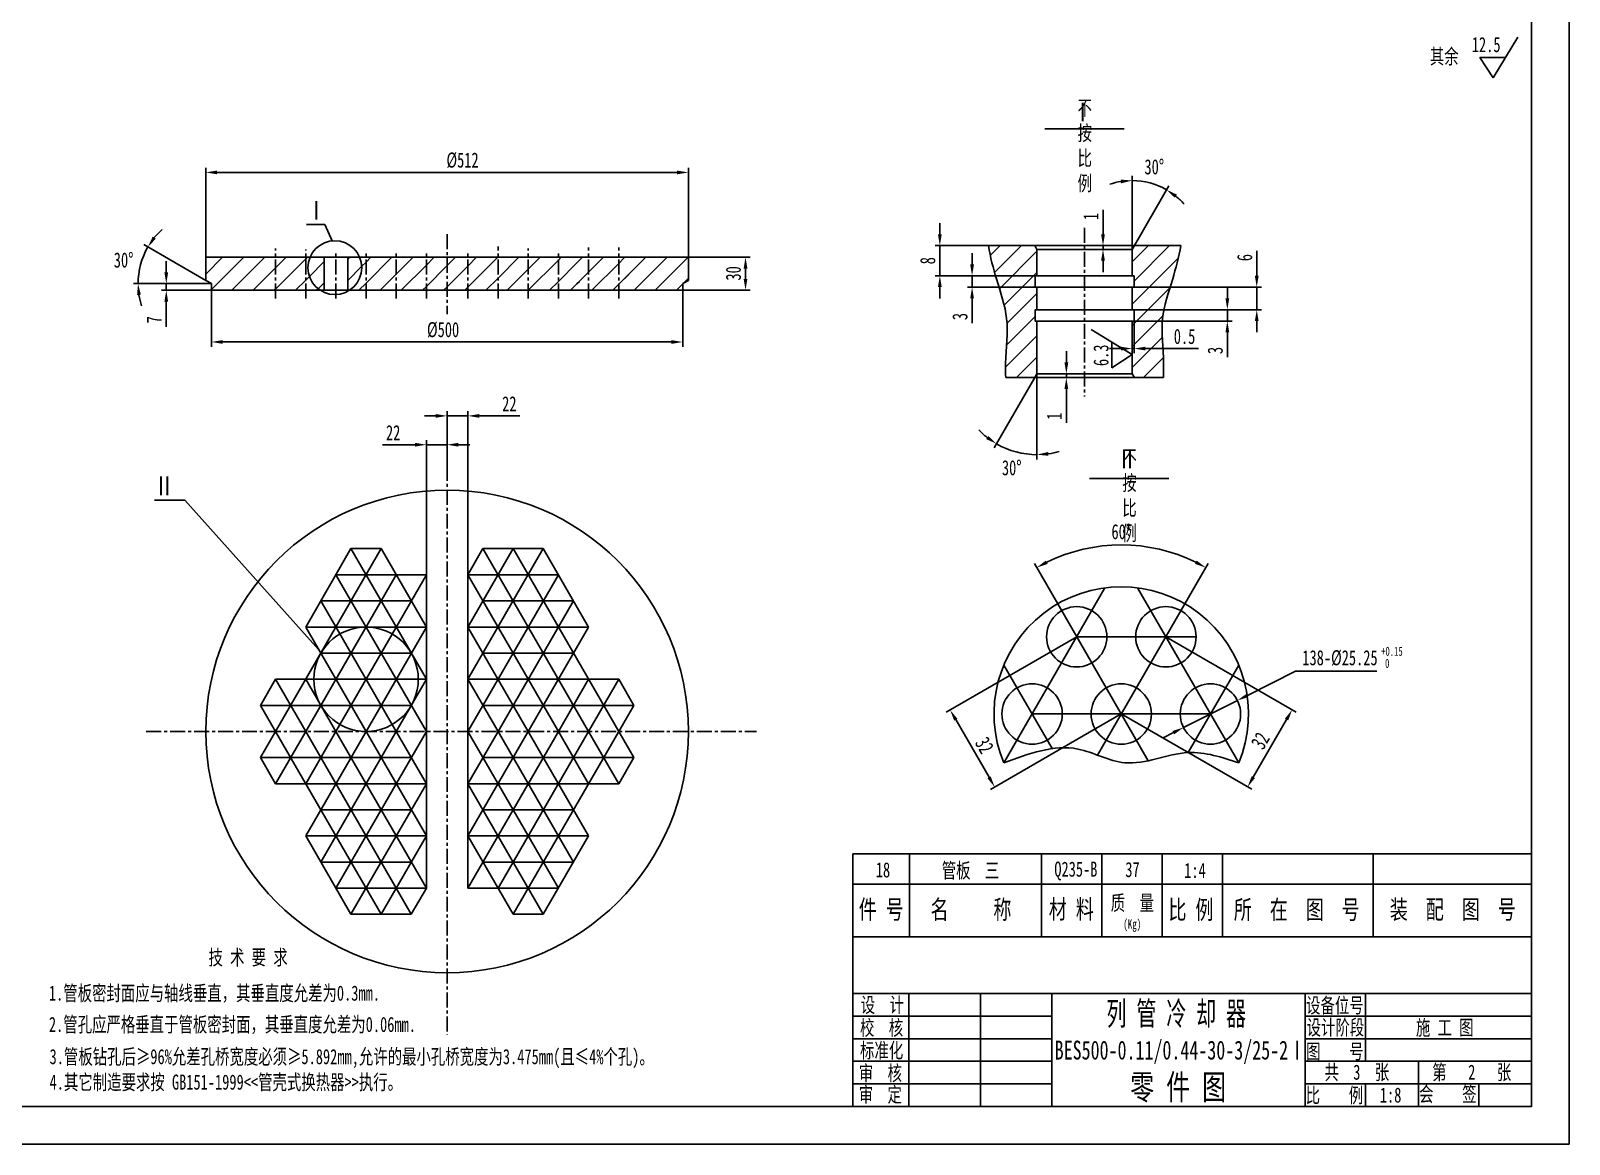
# Model space of a CAD drawing. Extents: x 12575 to 63012, y 39469 to 86293.
# Drawn here: x 24763 to 28027, y 39661 to 42024 of the extents above; entities that cross this region are included whole.
import ezdxf
from ezdxf.enums import TextEntityAlignment as Align

# ---------------------------------------------------------------- set-up
doc = ezdxf.new("R2010")
doc.units = 0
doc.linetypes.add('CENTER', pattern=[50.8, 31.75, -6.35, 6.35, -6.35])
doc.linetypes.add('PHANTOM2', pattern=[31.75, 15.875, -3.175, 3.175, -3.175, 3.175, -3.175])
doc.layers.get('0').update_dxf_attribs({"linetype": 'CONTINUOUS'})
doc.layers.get('DEFPOINTS').update_dxf_attribs({"color": 1, "linetype": 'PHANTOM2'})
doc.layers.add('CCX', color=1, linetype='CONTINUOUS')
doc.layers.add('DD', color=1, linetype='CENTER')
doc.styles.add('HZ', font='SIMFANG.TTF', dxfattribs={"width": 0.7})
doc.styles.add('HZ123', font='SIMFANG.TTF', dxfattribs={"width": 0.7, "height": 2.5})
doc.styles.add('HZTXT', font='SIMFANG.TTF', dxfattribs={"width": 0.7, "height": 2.5})
doc.styles.add('WZ5', font='SIMFANG.TTF', dxfattribs={"width": 0.7})
doc.dimstyles.new('ISO-25$0', dxfattribs={"dimscale": 8, "dimtxt": 4, "dimasz": 3, "dimexe": 1.25, "dimexo": 0, "dimgap": 1.2, "dimtad": 1, "dimdec": 0, "dimtxsty": 'HZ', "dimcen": 0, "dimclrd": 256, "dimclrt": 256, "dimazin": 3, "dimtm": 1e-09, "dimtfac": 8, "dimtdec": 0, "dimtmove": 0, "dimatfit": 3})
doc.dimstyles.new('ISO-25$2', dxfattribs={"dimscale": 8, "dimtxt": 4, "dimasz": 3, "dimexe": 1.25, "dimexo": 0, "dimgap": 1.5, "dimtad": 2, "dimtih": 1, "dimtoh": 1, "dimdec": 0, "dimtxsty": 'HZ', "dimcen": 3, "dimazin": 3, "dimtm": 1e-09, "dimtfac": 8, "dimtdec": 0, "dimtmove": 0, "dimatfit": 3})
doc.dimstyles.new('ISO-25$3', dxfattribs={"dimscale": 8, "dimtxt": 4, "dimasz": 3, "dimexe": 1.25, "dimexo": 0, "dimgap": 1.5, "dimtad": 2, "dimtih": 1, "dimtoh": 1, "dimdec": 0, "dimtxsty": 'HZ', "dimcen": -2.5, "dimazin": 3, "dimtm": 1e-09, "dimtfac": 8, "dimtdec": 0, "dimtmove": 0, "dimatfit": 3})

# ---------------------------------------------------------------- blocks, each defined once
blk = doc.blocks.new('*D112')
at = {"layer": 'CCX', "color": 0}
for p, q in [((25134.6, 41542.9), (25134.6, 41732.9)), ((26158.6, 41542.9), (26158.6, 41732.9))]:
    blk.add_line(p, q, dxfattribs=at)
at = {"layer": 'CCX'}
blk.add_line((25158.6, 41722.9), (26134.6, 41722.9), dxfattribs=at)
for points in [[(25158.6, 41726.9), (25158.6, 41718.9), (25134.6, 41722.9)], [(26134.6, 41726.9), (26134.6, 41718.9), (26158.6, 41722.9)]]:
    blk.add_solid(points, dxfattribs=at)
at = {"layer": 'DEFPOINTS', "color": 0}
for p in [(26158.6, 41722.9), (25134.6, 41542.9), (26158.6, 41542.9)]:
    blk.add_point(p, dxfattribs=at)
at = {"layer": 'CCX', "insert": (25679.3, 41748.5), "char_height": 32, "attachment_point": 5, "style": 'HZ'}
blk.add_mtext('{\\Ftxt|c134;%%C}512', dxfattribs=at)
blk = doc.blocks.new('*D113')
at = {"layer": 'CCX', "color": 0}
for p, q in [((25146.6, 41472.9), (25146.6, 41353.1)), ((26146.6, 41472.9), (26146.6, 41353.1))]:
    blk.add_line(p, q, dxfattribs=at)
at = {"layer": 'CCX'}
blk.add_line((25170.6, 41363.1), (26122.6, 41363.1), dxfattribs=at)
for points in [[(25170.6, 41367.1), (25170.6, 41359.1), (25146.6, 41363.1)], [(26122.6, 41367.1), (26122.6, 41359.1), (26146.6, 41363.1)]]:
    blk.add_solid(points, dxfattribs=at)
at = {"layer": 'DEFPOINTS', "color": 0}
for p in [(25146.6, 41472.9), (26146.6, 41472.9), (26146.6, 41363.1)]:
    blk.add_point(p, dxfattribs=at)
at = {"layer": 'CCX', "insert": (25638, 41388.7), "char_height": 32, "attachment_point": 5, "style": 'HZ'}
blk.add_mtext('{\\Ftxt|c134;%%C}500', dxfattribs=at)
blk = doc.blocks.new('*D117')
at = {"layer": 'CCX', "color": 0}
for p, q in [((25134.6, 41493.8), (25003.1, 41569.7)), ((25037.5, 41486.9), (24980.9, 41486.9))]:
    blk.add_line(p, q, dxfattribs=at)
for start, end in [(132.3204, 141.1602), (150, 180), (188.8398, 197.6796)]:
    blk.add_arc((25146.6, 41486.9), 155.7, start, end, dxfattribs=at)
for points in [[(25028.6, 41582.3), (25022, 41586.8), (25011.7, 41564.7)], [(24988.7, 41462.6), (24996.7, 41463.3), (24990.9, 41486.9)]]:
    blk.add_solid(points, dxfattribs=at)
at = {"layer": 'DEFPOINTS', "color": 0}
for p in [(25000.3, 41540.1), (25134.6, 41493.8), (25037.5, 41486.9), (25146.6, 41486.9), (25146.6, 41486.9)]:
    blk.add_point(p, dxfattribs=at)
at = {"layer": 'CCX', "color": 0, "insert": (24960.2, 41536.8), "char_height": 32, "attachment_point": 5, "style": 'HZ'}
blk.add_mtext('30°', dxfattribs=at)
blk = doc.blocks.new('*D118')
at = {"layer": 'CCX'}
for p, q in [((25050.7, 41510.9), (25050.7, 41534.9)), ((25050.7, 41486.9), (25050.7, 41472.9)), ((25050.7, 41448.9), (25050.7, 41395.6))]:
    blk.add_line(p, q, dxfattribs=at)
at = {"layer": 'CCX', "color": 0}
for p, q in [((25146.6, 41486.9), (25040.7, 41486.9)), ((25146.6, 41472.9), (25040.7, 41472.9))]:
    blk.add_line(p, q, dxfattribs=at)
at = {"layer": 'CCX'}
for points in [[(25046.7, 41510.9), (25054.7, 41510.9), (25050.7, 41486.9)], [(25046.7, 41448.9), (25054.7, 41448.9), (25050.7, 41472.9)]]:
    blk.add_solid(points, dxfattribs=at)
at = {"layer": 'DEFPOINTS', "color": 0}
for p in [(25050.7, 41472.9), (25146.6, 41486.9), (25146.6, 41472.9)]:
    blk.add_point(p, dxfattribs=at)
at = {"layer": 'CCX', "insert": (25025.1, 41410.3), "char_height": 32, "attachment_point": 5, "rotation": 90, "style": 'HZ'}
blk.add_mtext('7', dxfattribs=at)
blk = doc.blocks.new('*D111')
at = {"layer": 'CCX', "color": 0}
for p, q in [((26158.6, 41542.9), (26289.7, 41542.9)), ((26146.6, 41472.9), (26289.7, 41472.9))]:
    blk.add_line(p, q, dxfattribs=at)
at = {"layer": 'CCX'}
blk.add_line((26279.7, 41518.9), (26279.7, 41496.9), dxfattribs=at)
for points in [[(26275.7, 41518.9), (26283.7, 41518.9), (26279.7, 41542.9)], [(26275.7, 41496.9), (26283.7, 41496.9), (26279.7, 41472.9)]]:
    blk.add_solid(points, dxfattribs=at)
at = {"layer": 'DEFPOINTS', "color": 0}
for p in [(26158.6, 41542.9), (26146.6, 41472.9), (26279.7, 41472.9)]:
    blk.add_point(p, dxfattribs=at)
at = {"layer": 'CCX', "insert": (26254.1, 41508.7), "char_height": 32, "attachment_point": 5, "rotation": 90, "style": 'HZ'}
blk.add_mtext('30', dxfattribs=at)
blk = doc.blocks.new('*D114')
at = {"layer": 'CCX', "color": 0}
for p, q in [((27171.6, 40737.5), (27448.3, 40577.8)), ((27077, 40573.7), (27353.7, 40413.9))]:
    blk.add_line(p, q, dxfattribs=at)
at = {"layer": 'CCX'}
blk.add_line((27427.6, 40562), (27357, 40439.7), dxfattribs=at)
for points in [[(27424.2, 40564), (27431.1, 40560), (27439.6, 40582.8)], [(27353.6, 40441.7), (27360.5, 40437.7), (27345, 40418.9)]]:
    blk.add_solid(points, dxfattribs=at)
at = {"layer": 'DEFPOINTS', "color": 0}
for p in [(27171.6, 40737.5), (27077, 40573.7), (27345, 40418.9)]:
    blk.add_point(p, dxfattribs=at)
at = {"layer": 'CCX', "insert": (27372.1, 40517), "char_height": 32, "attachment_point": 5, "rotation": 60, "style": 'HZ'}
blk.add_mtext('32', dxfattribs=at)
blk = doc.blocks.new('*D110')
at = {"layer": 'CCX', "color": 0}
for p, q in [((26982.4, 40737.5), (26705.1, 40577.4)), ((27077, 40573.7), (26799.7, 40413.6))]:
    blk.add_line(p, q, dxfattribs=at)
at = {"layer": 'CCX'}
blk.add_line((26725.8, 40561.7), (26796.4, 40439.4), dxfattribs=at)
for points in [[(26729.2, 40563.7), (26722.3, 40559.7), (26713.8, 40582.4)], [(26799.8, 40441.4), (26792.9, 40437.4), (26808.4, 40418.6)]]:
    blk.add_solid(points, dxfattribs=at)
at = {"layer": 'DEFPOINTS', "color": 0}
for p in [(26982.4, 40737.5), (27077, 40573.7), (26808.4, 40418.6)]:
    blk.add_point(p, dxfattribs=at)
at = {"layer": 'CCX', "insert": (26786.7, 40507.3), "char_height": 32, "attachment_point": 5, "rotation": 300, "style": 'HZ'}
blk.add_mtext('32', dxfattribs=at)
blk = doc.blocks.new('*D115')
at = {"layer": 'CCX', "color": 0}
for p, q in [((26942, 40807.5), (26892.6, 40893)), ((27212, 40807.5), (27261.4, 40893))]:
    blk.add_line(p, q, dxfattribs=at)
blk.add_arc((27077, 40573.7), 358.8, 63.8337, 116.1663, dxfattribs=at)
for points in [[(26920.7, 40892.1), (26916.9, 40899.2), (26897.6, 40884.4)], [(27237.1, 40899.2), (27233.3, 40892.1), (27256.4, 40884.4)]]:
    blk.add_solid(points, dxfattribs=at)
at = {"layer": 'DEFPOINTS', "color": 0}
for p in [(27139.3, 40927), (26942, 40807.5), (27212, 40807.5), (27026.6, 40486.4), (27134.2, 40474.6)]:
    blk.add_point(p, dxfattribs=at)
at = {"layer": 'CCX', "color": 0, "insert": (27077, 40960.4), "char_height": 32, "attachment_point": 5, "style": 'HZ'}
blk.add_mtext('60°', dxfattribs=at)
blk = doc.blocks.new('*D116')
at = {"layer": 'CCX', "color": 0}
for p, q in [((27446.8, 40664.4), (27344.8, 40613.2)), ((27618.9, 40664.4), (27446.8, 40664.4)), ((27209, 40545), (27323.4, 40602.4)), ((27187.5, 40534.2), (27166.1, 40523.4))]:
    blk.add_line(p, q, dxfattribs=at)
for points in [[(27343, 40616.8), (27346.6, 40609.6), (27323.4, 40602.4)], [(27185.7, 40537.8), (27189.3, 40530.6), (27209, 40545)]]:
    blk.add_solid(points, dxfattribs=at)
at = {"layer": 'DEFPOINTS', "color": 0}
for p in [(27323.4, 40602.4), (27209, 40545)]:
    blk.add_point(p, dxfattribs=at)
at = {"layer": 'CCX', "color": 0, "insert": (27541, 40692.4), "char_height": 32, "attachment_point": 5, "style": 'HZ'}
blk.add_mtext('138-{\\Ftxt|c134;%%C}25.25', dxfattribs=at)
blk = doc.blocks.new('*D121')
at = {"layer": 'CCX'}
for p, q in [((25578.6, 41145.1), (25509.6, 41145.1)), ((25646.6, 41145.1), (25602.6, 41145.1)), ((25670.6, 41145.1), (25694.6, 41145.1))]:
    blk.add_line(p, q, dxfattribs=at)
at = {"layer": 'CCX', "color": 0}
for p, q in [((25602.6, 40869.1), (25602.6, 41155.1)), ((25646.6, 41081.6), (25646.6, 41155.1))]:
    blk.add_line(p, q, dxfattribs=at)
at = {"layer": 'CCX'}
for points in [[(25578.6, 41149.1), (25578.6, 41141.1), (25602.6, 41145.1)], [(25670.6, 41149.1), (25670.6, 41141.1), (25646.6, 41145.1)]]:
    blk.add_solid(points, dxfattribs=at)
at = {"layer": 'DEFPOINTS', "color": 0}
for p in [(25646.6, 41145.1), (25646.6, 41081.6), (25602.6, 40869.1)]:
    blk.add_point(p, dxfattribs=at)
at = {"layer": 'CCX', "insert": (25532.1, 41170.7), "char_height": 32, "attachment_point": 5, "style": 'HZ'}
blk.add_mtext('22', dxfattribs=at)
blk = doc.blocks.new('*D122')
at = {"layer": 'CCX'}
for p, q in [((25622.6, 41206.3), (25598.6, 41206.3)), ((25646.6, 41206.3), (25690.6, 41206.3)), ((25714.6, 41206.3), (25801.1, 41206.3))]:
    blk.add_line(p, q, dxfattribs=at)
at = {"layer": 'CCX', "color": 0}
for p, q in [((25646.6, 41081.6), (25646.6, 41216.3)), ((25690.6, 40869.1), (25690.6, 41216.3))]:
    blk.add_line(p, q, dxfattribs=at)
at = {"layer": 'CCX'}
for points in [[(25622.6, 41210.3), (25622.6, 41202.3), (25646.6, 41206.3)], [(25714.6, 41210.3), (25714.6, 41202.3), (25690.6, 41206.3)]]:
    blk.add_solid(points, dxfattribs=at)
at = {"layer": 'DEFPOINTS', "color": 0}
for p in [(25646.6, 41206.3), (25646.6, 41081.6), (25690.6, 40869.1)]:
    blk.add_point(p, dxfattribs=at)
at = {"layer": 'CCX', "insert": (25778.6, 41231.9), "char_height": 32, "attachment_point": 5, "style": 'HZ'}
blk.add_mtext('22', dxfattribs=at)
blk = doc.blocks.new('*D132')
at = {"layer": 'CCX'}
for p, q in [((27038.2, 41591.6), (27038.2, 41643.5)), ((27038.2, 41559.6), (27038.2, 41567.6)), ((27038.2, 41535.6), (27038.2, 41511.6))]:
    blk.add_line(p, q, dxfattribs=at)
at = {"layer": 'CCX', "color": 0}
for p, q in [((26999.1, 41567.6), (27048.2, 41567.6)), ((26999.1, 41559.6), (27048.2, 41559.6))]:
    blk.add_line(p, q, dxfattribs=at)
at = {"layer": 'CCX'}
for points in [[(27034.2, 41591.6), (27042.2, 41591.6), (27038.2, 41567.6)], [(27034.2, 41535.6), (27042.2, 41535.6), (27038.2, 41559.6)]]:
    blk.add_solid(points, dxfattribs=at)
at = {"layer": 'DEFPOINTS', "color": 0}
for p in [(26999.1, 41567.6), (26999.1, 41559.6), (27038.2, 41559.6)]:
    blk.add_point(p, dxfattribs=at)
at = {"layer": 'CCX', "insert": (27012.6, 41629.5), "char_height": 32, "attachment_point": 5, "rotation": 90, "style": 'HZ'}
blk.add_mtext('1', dxfattribs=at)
blk = doc.blocks.new('*D133')
at = {"layer": 'CCX', "color": 0}
for p, q in [((27100.1, 41559.6), (27100.1, 41715.7)), ((27104.7, 41567.6), (27178.1, 41694.7))]:
    blk.add_line(p, q, dxfattribs=at)
for start, end in [(99.424, 108.8479), (60, 90), (41.1521, 50.576)]:
    blk.add_arc((27100.1, 41559.6), 146.1, start, end, dxfattribs=at)
for points in [[(27075.9, 41707.7), (27076.5, 41699.7), (27100.1, 41705.7)], [(27190.6, 41669.1), (27195.2, 41675.7), (27173.1, 41686.1)]]:
    blk.add_solid(points, dxfattribs=at)
at = {"layer": 'DEFPOINTS', "color": 0}
for p in [(27150.1, 41696.8), (27100.1, 41559.6), (27100.1, 41559.6), (27104.7, 41567.6), (27100.1, 41503.6)]:
    blk.add_point(p, dxfattribs=at)
at = {"layer": 'CCX', "color": 0, "insert": (27147, 41734.6), "char_height": 32, "attachment_point": 5, "style": 'HZ'}
blk.add_mtext('30°', dxfattribs=at)
blk = doc.blocks.new('*D134')
at = {"layer": 'CCX'}
for p, q in [((26960.4, 41319.6), (26960.4, 41343.6)), ((26960.4, 41295.6), (26960.4, 41287.6)), ((26960.4, 41263.6), (26960.4, 41191.6))]:
    blk.add_line(p, q, dxfattribs=at)
at = {"layer": 'CCX', "color": 0}
for p, q in [((26999.1, 41295.6), (26950.4, 41295.6)), ((26999.1, 41287.6), (26950.4, 41287.6))]:
    blk.add_line(p, q, dxfattribs=at)
at = {"layer": 'CCX'}
for points in [[(26956.4, 41319.6), (26964.4, 41319.6), (26960.4, 41295.6)], [(26956.4, 41263.6), (26964.4, 41263.6), (26960.4, 41287.6)]]:
    blk.add_solid(points, dxfattribs=at)
at = {"layer": 'DEFPOINTS', "color": 0}
for p in [(26999.1, 41295.6), (26960.4, 41287.6), (26999.1, 41287.6)]:
    blk.add_point(p, dxfattribs=at)
at = {"layer": 'CCX', "insert": (26934.8, 41205.6), "char_height": 32, "attachment_point": 5, "rotation": 90, "style": 'HZ'}
blk.add_mtext('1', dxfattribs=at)
blk = doc.blocks.new('*D135')
at = {"layer": 'CCX', "color": 0}
for p, q in [((26898.1, 41295.6), (26898.1, 41114)), ((26893.5, 41287.6), (26807.3, 41138.3))]:
    blk.add_line(p, q, dxfattribs=at)
for start, end in [(223.9565, 231.9782), (240, 270), (278.0218, 286.0435)]:
    blk.add_arc((26898.1, 41295.6), 171.6, start, end, dxfattribs=at)
for points in [[(26794.7, 41163.7), (26790.2, 41157.1), (26812.3, 41147)], [(26922.3, 41121.7), (26921.8, 41129.7), (26898.1, 41124)]]:
    blk.add_solid(points, dxfattribs=at)
at = {"layer": 'DEFPOINTS', "color": 0}
for p in [(26898.1, 41407.6), (26898.1, 41295.6), (26898.1, 41295.6), (26893.5, 41287.6), (26839.4, 41134.4)]:
    blk.add_point(p, dxfattribs=at)
at = {"layer": 'CCX', "color": 0, "insert": (26844.6, 41096), "char_height": 32, "attachment_point": 5, "style": 'HZ'}
blk.add_mtext('30°', dxfattribs=at)
blk = doc.blocks.new('*D136')
at = {"layer": 'CCX', "color": 0}
for p, q in [((27100.1, 41407.6), (27100.1, 41339.1)), ((27104.1, 41407.6), (27104.1, 41339.1))]:
    blk.add_line(p, q, dxfattribs=at)
at = {"layer": 'CCX'}
for p, q in [((27076.1, 41349.1), (27052.1, 41349.1)), ((27100.1, 41349.1), (27104.1, 41349.1)), ((27128.1, 41349.1), (27240.9, 41349.1))]:
    blk.add_line(p, q, dxfattribs=at)
for points in [[(27076.1, 41353.1), (27076.1, 41345.1), (27100.1, 41349.1)], [(27128.1, 41353.1), (27128.1, 41345.1), (27104.1, 41349.1)]]:
    blk.add_solid(points, dxfattribs=at)
at = {"layer": 'DEFPOINTS', "color": 0}
for p in [(27100.1, 41407.6), (27104.1, 41407.6), (27100.1, 41349.1)]:
    blk.add_point(p, dxfattribs=at)
at = {"layer": 'CCX', "insert": (27211.2, 41374.7), "char_height": 32, "attachment_point": 5, "style": 'HZ'}
blk.add_mtext('0.5', dxfattribs=at)
blk = doc.blocks.new('*D137')
at = {"layer": 'CCX'}
for p, q in [((26692, 41591.6), (26692, 41615.6)), ((26692, 41567.6), (26692, 41503.6)), ((26692, 41479.6), (26692, 41455.6))]:
    blk.add_line(p, q, dxfattribs=at)
at = {"layer": 'CCX', "color": 0}
for p, q in [((26999.1, 41567.6), (26682, 41567.6)), ((26999.1, 41503.6), (26682, 41503.6))]:
    blk.add_line(p, q, dxfattribs=at)
at = {"layer": 'CCX'}
for points in [[(26688, 41591.6), (26696, 41591.6), (26692, 41567.6)], [(26688, 41479.6), (26696, 41479.6), (26692, 41503.6)]]:
    blk.add_solid(points, dxfattribs=at)
at = {"layer": 'DEFPOINTS', "color": 0}
for p in [(26999.1, 41567.6), (26692, 41503.6), (26999.1, 41503.6)]:
    blk.add_point(p, dxfattribs=at)
at = {"layer": 'CCX', "insert": (26666.4, 41535.6), "char_height": 32, "attachment_point": 5, "rotation": 90, "style": 'HZ'}
blk.add_mtext('8', dxfattribs=at)
blk = doc.blocks.new('*D138')
at = {"layer": 'CCX'}
for p, q in [((26760.4, 41527.6), (26760.4, 41551.6)), ((26760.4, 41503.6), (26760.4, 41479.6)), ((26760.4, 41455.6), (26760.4, 41402.7))]:
    blk.add_line(p, q, dxfattribs=at)
at = {"layer": 'CCX', "color": 0}
for p, q in [((26999.1, 41503.6), (26750.4, 41503.6)), ((26999.1, 41479.6), (26750.4, 41479.6))]:
    blk.add_line(p, q, dxfattribs=at)
at = {"layer": 'CCX'}
for points in [[(26756.4, 41527.6), (26764.4, 41527.6), (26760.4, 41503.6)], [(26756.4, 41455.6), (26764.4, 41455.6), (26760.4, 41479.6)]]:
    blk.add_solid(points, dxfattribs=at)
at = {"layer": 'DEFPOINTS', "color": 0}
for p in [(26999.1, 41503.6), (26760.4, 41479.6), (26999.1, 41479.6)]:
    blk.add_point(p, dxfattribs=at)
at = {"layer": 'CCX', "insert": (26734.8, 41417.1), "char_height": 32, "attachment_point": 5, "rotation": 90, "style": 'HZ'}
blk.add_mtext('3', dxfattribs=at)
blk = doc.blocks.new('*D139')
at = {"layer": 'CCX'}
for p, q in [((27364.4, 41503.6), (27364.4, 41556.8)), ((27364.4, 41431.6), (27364.4, 41479.6)), ((27364.4, 41407.6), (27364.4, 41383.6))]:
    blk.add_line(p, q, dxfattribs=at)
at = {"layer": 'CCX', "color": 0}
for p, q in [((26999.1, 41479.6), (27374.4, 41479.6)), ((26999.1, 41431.6), (27374.4, 41431.6))]:
    blk.add_line(p, q, dxfattribs=at)
at = {"layer": 'CCX'}
for points in [[(27360.4, 41503.6), (27368.4, 41503.6), (27364.4, 41479.6)], [(27360.4, 41407.6), (27368.4, 41407.6), (27364.4, 41431.6)]]:
    blk.add_solid(points, dxfattribs=at)
at = {"layer": 'DEFPOINTS', "color": 0}
for p in [(26999.1, 41479.6), (26999.1, 41431.6), (27364.4, 41431.6)]:
    blk.add_point(p, dxfattribs=at)
at = {"layer": 'CCX', "insert": (27338.8, 41542.2), "char_height": 32, "attachment_point": 5, "rotation": 90, "style": 'HZ'}
blk.add_mtext('6', dxfattribs=at)
blk = doc.blocks.new('*D140')
at = {"layer": 'CCX'}
for p, q in [((27302, 41455.6), (27302, 41479.6)), ((27302, 41431.6), (27302, 41407.6)), ((27302, 41383.6), (27302, 41330.7))]:
    blk.add_line(p, q, dxfattribs=at)
at = {"layer": 'CCX', "color": 0}
for p, q in [((26999.1, 41431.6), (27312, 41431.6)), ((26999.1, 41407.6), (27312, 41407.6))]:
    blk.add_line(p, q, dxfattribs=at)
at = {"layer": 'CCX'}
for points in [[(27298, 41455.6), (27306, 41455.6), (27302, 41431.6)], [(27298, 41383.6), (27306, 41383.6), (27302, 41407.6)]]:
    blk.add_solid(points, dxfattribs=at)
at = {"layer": 'DEFPOINTS', "color": 0}
for p in [(26999.1, 41431.6), (26999.1, 41407.6), (27302, 41407.6)]:
    blk.add_point(p, dxfattribs=at)
at = {"layer": 'CCX', "insert": (27276.4, 41345.1), "char_height": 32, "attachment_point": 5, "rotation": 90, "style": 'HZ'}
blk.add_mtext('3', dxfattribs=at)

msp = doc.modelspace()

# ---------------------------------------------------------------- hatches: boundary and pattern name
at = {"layer": 'CCX'}
h = msp.add_hatch(dxfattribs=at)
h.set_pattern_fill('ANSI31', color=256, scale=10, style=0)
h.set_pattern_definition([(45, (-6405.07, 2729.612), (-22.45064, 22.45064), [])])
edge = h.paths.add_edge_path()
edge.add_line((26898.1, 41559.6), (26893.5, 41567.6))
edge.add_line((26893.5, 41567.6), (26795, 41567.6))
edge.add_spline(control_points=[(26795, 41567.6), (26799.1, 41543.3), (26814.6, 41484.9), (26841, 41411.9), (26830.9, 41340.6), (26831.4, 41297.6), (26832, 41287.6)], knot_values=[17.632451, 17.632451, 17.632451, 17.632451, 25.434709, 36.288293, 48.154245, 51.806703, 51.806703, 51.806703, 51.806703], degree=3, periodic=0)
edge.add_line((26832, 41287.6), (26893.5, 41287.6))
edge.add_line((26893.5, 41287.6), (26898.1, 41295.6))
edge.add_line((26898.1, 41295.6), (26898.1, 41407.6))
edge.add_line((26898.1, 41407.6), (26894.1, 41407.6))
edge.add_line((26894.1, 41407.6), (26894.1, 41431.6))
edge.add_line((26894.1, 41431.6), (26898.1, 41431.6))
edge.add_line((26898.1, 41431.6), (26898.1, 41479.6))
edge.add_line((26898.1, 41479.6), (26894.1, 41479.6))
edge.add_line((26894.1, 41479.6), (26894.1, 41503.6))
edge.add_line((26894.1, 41503.6), (26898.1, 41503.6))
edge.add_line((26898.1, 41503.6), (26898.1, 41559.6))
edge = h.paths.add_edge_path()
edge.add_spline(control_points=[(27166.2, 41287.6), (27166.8, 41297.6), (27167.3, 41340.6), (27157.2, 41411.9), (27183.6, 41484.9), (27199.1, 41543.3), (27203.3, 41567.6)], knot_values=[17.632451, 17.632451, 17.632451, 17.632451, 21.284909, 33.150862, 44.004446, 51.806703, 51.806703, 51.806703, 51.806703], degree=3, periodic=0)
edge.add_line((27203.3, 41567.6), (27104.7, 41567.6))
edge.add_line((27104.7, 41567.6), (27100.1, 41559.6))
edge.add_line((27100.1, 41559.6), (27100.1, 41503.6))
edge.add_line((27100.1, 41503.6), (27104.1, 41503.6))
edge.add_line((27104.1, 41503.6), (27104.1, 41479.6))
edge.add_line((27104.1, 41479.6), (27100.1, 41479.6))
edge.add_line((27100.1, 41479.6), (27100.1, 41431.6))
edge.add_line((27100.1, 41431.6), (27104.1, 41431.6))
edge.add_line((27104.1, 41431.6), (27104.1, 41407.6))
edge.add_line((27104.1, 41407.6), (27100.1, 41407.6))
edge.add_line((27100.1, 41407.6), (27100.1, 41336.9))
edge.add_line((27100.1, 41336.9), (27100.4, 41336.7))
edge.add_line((27100.4, 41336.7), (27100.1, 41336.6))
edge.add_line((27100.1, 41336.6), (27100.1, 41295.6))
edge.add_line((27100.1, 41295.6), (27104.7, 41287.6))
edge.add_line((27104.7, 41287.6), (27166.2, 41287.6))

# ---------------------------------------------------------------- linework, layer by layer
for p, q in [((27947.4, 44332.7), (27947.4, 39740.7)), ((27203.3, 41567.6), (26795, 41567.6)), ((26898.1, 41559.6), (26893.5, 41567.6)), ((26898.1, 41559.6), (26898.1, 41503.6)), ((26898.1, 41559.6), (26999.1, 41559.6)), ((27100.1, 41559.6), (26999.1, 41559.6)), ((27100.1, 41559.6), (27104.7, 41567.6)), ((27100.1, 41559.6), (27100.1, 41503.6)), ((25134.6, 41493.8), (25134.6, 41542.9)), ((25134.6, 41542.9), (25646.6, 41542.9)), ((25385.6, 41472.9), (25385.6, 41542.9)), ((25435.6, 41472.9), (25435.6, 41542.9)), ((26158.6, 41542.9), (25646.6, 41542.9)), ((26158.6, 41493.8), (26158.6, 41542.9)), ((25146.6, 41486.9), (25134.6, 41493.8)), ((26146.6, 41486.9), (26158.6, 41493.8)), ((26894.1, 41503.6), (26894.1, 41479.6)), ((26894.1, 41503.6), (26999.1, 41503.6)), ((27104.1, 41503.6), (26999.1, 41503.6)), ((27104.1, 41503.6), (27104.1, 41479.6)), ((25146.6, 41472.9), (25146.6, 41486.9)), ((25146.6, 41472.9), (25646.6, 41472.9)), ((26146.6, 41472.9), (25646.6, 41472.9)), ((26146.6, 41472.9), (26146.6, 41486.9)), ((26894.1, 41479.6), (26999.1, 41479.6)), ((26898.1, 41479.6), (26898.1, 41431.6)), ((27104.1, 41479.6), (26999.1, 41479.6)), ((27100.1, 41479.6), (27100.1, 41431.6)), ((26894.1, 41431.6), (26894.1, 41407.6)), ((26894.1, 41431.6), (26999.1, 41431.6)), ((27104.1, 41431.6), (26999.1, 41431.6)), ((27104.1, 41431.6), (27104.1, 41407.6)), ((26894.1, 41407.6), (26999.1, 41407.6)), ((26898.1, 41407.6), (26898.1, 41295.6)), ((27104.1, 41407.6), (26999.1, 41407.6)), ((27100.1, 41407.6), (27100.1, 41295.6)), ((27057.2, 41308.6), (27100.4, 41336.7)), ((26898.1, 41295.6), (26893.5, 41287.6)), ((26898.1, 41295.6), (26999.1, 41295.6)), ((27100.1, 41295.6), (26999.1, 41295.6)), ((27100.1, 41295.6), (27104.7, 41287.6)), ((27166.2, 41287.6), (26832, 41287.6)), ((26507.4, 40276.7), (26507.4, 39740.7)), ((26507.4, 40212.7), (27947.4, 40212.7)), ((27947.4, 40100.7), (26507.4, 40100.7)), ((27947.4, 39740.7), (21499.4, 39740.7))]:
    msp.add_line(p, q)
at = {"ltscale": 8}
for p, q in [((27865.7, 41923.4), (27918.4, 42010.3)), ((27865.7, 41923.4), (27918.4, 42010.3)), ((27865.7, 41923.4), (27837.6, 41966.6)), ((27891.9, 41966.6), (27837.6, 41966.6)), ((27865.7, 41923.4), (27837.6, 41966.6)), ((27891.9, 41966.6), (27837.6, 41966.6)), ((27057.2, 41362.9), (27013.4, 41389.4)), ((27100.4, 41336.7), (27057.2, 41362.9)), ((27057.2, 41362.9), (27057.2, 41308.6))]:
    msp.add_line(p, q, dxfattribs=at)
at = {"const_width": 2.4}
msp.add_lwpolyline([(27947.4, 39740.7), (27947.4, 44332.7), (21499.4, 44332.7), (21499.4, 39740.7), (27947.4, 39740.7)], dxfattribs=at)
for centre, radius in [((25646.6, 40536.6), 512), ((26982.4, 40737.5), 64), ((27171.6, 40737.5), 64), ((26887.8, 40573.7), 64), ((27077, 40573.7), 64), ((27266.2, 40573.7), 64)]:
    msp.add_circle(centre, radius)
at = {"layer": 'CCX'}
for p, q in [((28027.4, 44412.7), (28027.4, 39660.7)), ((26914.8, 41815.5), (27082.9, 41815.5)), ((25387.4, 41612.3), (25348.5, 41612.3)), ((25402.7, 41577.6), (25387.4, 41612.3)), ((25134.6, 41507.1), (25170.3, 41542.9)), ((25146.6, 41474.2), (25215.2, 41542.9)), ((25190.1, 41472.9), (25260.1, 41542.9)), ((25282.6, 41520.4), (25305, 41542.9)), ((25282.6, 41475.5), (25346.6, 41539.5)), ((25346.6, 41539.5), (25349.9, 41542.9)), ((25354.3, 41502.4), (25385.6, 41533.6)), ((25435.6, 41538.7), (25439.7, 41542.9)), ((25435.6, 41493.8), (25465.5, 41523.7)), ((25465.5, 41523.7), (25474.6, 41532.8)), ((25474.6, 41532.8), (25484.6, 41542.9)), ((25474.6, 41487.9), (25529.5, 41542.9)), ((25538.6, 41507), (25574.4, 41542.9)), ((25549.3, 41472.9), (25602.6, 41526.1)), ((25602.6, 41526.1), (25619.3, 41542.9)), ((25602.6, 41481.2), (25646.6, 41525.2)), ((25646.6, 41525.2), (25664.2, 41542.9)), ((25646.6, 41480.3), (25690.6, 41524.3)), ((25690.6, 41524.3), (25709.1, 41542.9)), ((25690.6, 41479.4), (25754, 41542.9)), ((25754.6, 41498.5), (25798.9, 41542.9)), ((25818.6, 41517.6), (25843.8, 41542.9)), ((25818.7, 41472.9), (25882.6, 41536.7)), ((25882.6, 41536.7), (25888.7, 41542.9)), ((25882.6, 41491.8), (25922.5, 41531.7)), ((25908.5, 41472.9), (25978.5, 41542.9)), ((25922.5, 41531.7), (25933.6, 41542.9)), ((25953.4, 41472.9), (26010.6, 41530)), ((25998.3, 41472.9), (26068.3, 41542.9)), ((26010.6, 41530), (26021.6, 41541.1)), ((26021.6, 41541.1), (26023.4, 41542.9)), ((26043.2, 41472.9), (26113.2, 41542.9)), ((26088.2, 41472.9), (26158.2, 41542.9)), ((25235, 41472.9), (25282.6, 41520.4)), ((25324.8, 41472.9), (25346.6, 41494.6)), ((25346.6, 41494.6), (25354.3, 41502.4)), ((25372.9, 41476.1), (25385.6, 41488.7)), ((25504.4, 41472.9), (25538.6, 41507)), ((25728.9, 41472.9), (25754.6, 41498.5)), ((25773.8, 41472.9), (25818.6, 41517.6)), ((25863.6, 41472.9), (25882.6, 41491.8)), ((25922, 41486.4), (25927.3, 41491.6)), ((26022.7, 41497.2), (26031.8, 41506.3)), ((26147.7, 41487.5), (26158.6, 41498.4)), ((25146.6, 41486.9), (25037.5, 41486.9)), ((25279.9, 41472.9), (25282.6, 41475.5)), ((25369.7, 41472.9), (25372.9, 41476.1)), ((25459.5, 41472.9), (25474.6, 41487.9)), ((25594.2, 41472.9), (25602.6, 41481.2)), ((25639.1, 41472.9), (25646.6, 41480.3)), ((25684, 41472.9), (25690.6, 41479.4)), ((25908.5, 41472.9), (25922, 41486.4)), ((26133.1, 41472.9), (26146.6, 41486.4)), ((27009.6, 41073.1), (27177.7, 41073.1)), ((25090.2, 41027.7), (25025.8, 41027.7)), ((25380.1, 40703.7), (25090.2, 41027.7)), ((25282.6, 40536.6), (25506.6, 40924.6)), ((25346.6, 40758.3), (25442.6, 40924.6)), ((25506.6, 40924.6), (25442.6, 40924.6)), ((25602.6, 40647.4), (25442.6, 40924.6)), ((25602.6, 40758.3), (25506.6, 40924.6)), ((25690.6, 40647.4), (25850.6, 40924.6)), ((25690.6, 40758.3), (25786.6, 40924.6)), ((25690.6, 40869.1), (25722.6, 40924.6)), ((25946.6, 40536.6), (25722.6, 40924.6)), ((25722.6, 40924.6), (25850.6, 40924.6)), ((26010.6, 40536.6), (25786.6, 40924.6)), ((25946.6, 40758.3), (25850.6, 40924.6)), ((25346.6, 40536.6), (25538.6, 40869.1)), ((25602.6, 40536.6), (25410.6, 40869.1)), ((25410.6, 40536.6), (25602.6, 40869.1)), ((25602.6, 40869.1), (25410.6, 40869.1)), ((25602.6, 40204), (25602.6, 40869.1)), ((25690.6, 40536.6), (25882.6, 40869.1)), ((25882.6, 40536.6), (25690.6, 40869.1)), ((25690.6, 40869.1), (25882.6, 40869.1)), ((25690.6, 40869.1), (25690.6, 40204)), ((26827.8, 40469.8), (27042.4, 40841.5)), ((27326.2, 40469.8), (27111.6, 40841.5)), ((25538.6, 40536.6), (25378.6, 40813.7)), ((25570.6, 40813.7), (25378.6, 40813.7)), ((25722.6, 40813.7), (25914.6, 40813.7)), ((25754.6, 40536.6), (25914.6, 40813.7)), ((27134.2, 40474.6), (26942, 40807.5)), ((27026.6, 40486.4), (27212, 40807.5)), ((25474.6, 40536.6), (25346.6, 40758.3)), ((25602.6, 40758.3), (25346.6, 40758.3)), ((25474.6, 40536.6), (25602.6, 40758.3)), ((25818.6, 40536.6), (25690.6, 40758.3)), ((25690.6, 40758.3), (25946.6, 40758.3)), ((25818.6, 40536.6), (25946.6, 40758.3)), ((26982.4, 40737.5), (27171.6, 40737.5)), ((27171.6, 40737.5), (27235.6, 40737.5)), ((25570.6, 40702.9), (25378.6, 40702.9)), ((25722.6, 40702.9), (25914.6, 40702.9)), ((26930.2, 40500.2), (26827.8, 40677.6)), ((27218.9, 40491.8), (27326.2, 40677.6)), ((25250.6, 40592), (25282.6, 40647.4)), ((25346.6, 40536.6), (25282.6, 40647.4)), ((25602.6, 40647.4), (25282.6, 40647.4)), ((25410.6, 40536.6), (25346.6, 40647.4)), ((25538.6, 40536.6), (25602.6, 40647.4)), ((25754.6, 40536.6), (25690.6, 40647.4)), ((25690.6, 40647.4), (26010.6, 40647.4)), ((25882.6, 40536.6), (25946.6, 40647.4)), ((25946.6, 40536.6), (26010.6, 40647.4)), ((26042.6, 40592), (26010.6, 40647.4)), ((25570.6, 40592), (25250.6, 40592)), ((25282.6, 40536.6), (25250.6, 40592)), ((25722.6, 40592), (26042.6, 40592)), ((26010.6, 40536.6), (26042.6, 40592)), ((26887.8, 40573.7), (27077, 40573.7)), ((27077, 40573.7), (27266.2, 40573.7)), ((25282.6, 40536.6), (25250.6, 40481.1)), ((25282.6, 40536.6), (25506.6, 40148.6)), ((25346.6, 40536.6), (25282.6, 40425.7)), ((25474.6, 40536.6), (25346.6, 40314.9)), ((25346.6, 40536.6), (25570.6, 40148.6)), ((25410.6, 40536.6), (25346.6, 40425.7)), ((25538.6, 40536.6), (25378.6, 40259.4)), ((25602.6, 40536.6), (25410.6, 40204)), ((25410.6, 40536.6), (25602.6, 40204)), ((25474.6, 40536.6), (25602.6, 40314.9)), ((25538.6, 40536.6), (25602.6, 40425.7)), ((25690.6, 40536.6), (25882.6, 40204)), ((25754.6, 40536.6), (25690.6, 40425.7)), ((25818.6, 40536.6), (25690.6, 40314.9)), ((25882.6, 40536.6), (25690.6, 40204)), ((25754.6, 40536.6), (25914.6, 40259.4)), ((25946.6, 40536.6), (25754.6, 40204)), ((26010.6, 40536.6), (25786.6, 40148.6)), ((25818.6, 40536.6), (25946.6, 40314.9)), ((25882.6, 40536.6), (25946.6, 40425.7)), ((25946.6, 40536.6), (26010.6, 40425.7)), ((26010.6, 40536.6), (26042.6, 40481.1)), ((25570.6, 40481.1), (25250.6, 40481.1)), ((25250.6, 40481.1), (25282.6, 40425.7)), ((25722.6, 40481.1), (26042.6, 40481.1)), ((26042.6, 40481.1), (26010.6, 40425.7)), ((25602.6, 40425.7), (25282.6, 40425.7)), ((25602.6, 40425.7), (25442.6, 40148.6)), ((25690.6, 40425.7), (25850.6, 40148.6)), ((25690.6, 40425.7), (26010.6, 40425.7)), ((25570.6, 40370.3), (25378.6, 40370.3)), ((25722.6, 40370.3), (25914.6, 40370.3)), ((25346.6, 40314.9), (25442.6, 40148.6)), ((25602.6, 40314.9), (25346.6, 40314.9)), ((25602.6, 40314.9), (25506.6, 40148.6)), ((25690.6, 40314.9), (25946.6, 40314.9)), ((25690.6, 40314.9), (25786.6, 40148.6)), ((25946.6, 40314.9), (25850.6, 40148.6)), ((27947.4, 39740.7), (27947.4, 40308.7)), ((25570.6, 40259.4), (25378.6, 40259.4)), ((25722.6, 40259.4), (25914.6, 40259.4)), ((26507.4, 40276.7), (27947.4, 40276.7)), ((26627.5, 40100.7), (26627.5, 40276.7)), ((26907.8, 40100.7), (26907.8, 40276.7)), ((27035.4, 40276.7), (27035.4, 40100.7)), ((27163.4, 40276.7), (27163.4, 40100.7)), ((27291.4, 40276.7), (27291.4, 40100.7)), ((27611.4, 40276.7), (27611.4, 40100.7)), ((25602.6, 40204), (25410.6, 40204)), ((25602.6, 40204), (25570.6, 40148.6)), ((25690.6, 40204), (25882.6, 40204)), ((25570.6, 40148.6), (25442.6, 40148.6)), ((25786.6, 40148.6), (25850.6, 40148.6)), ((26507.4, 40100.7), (27947.4, 40100.7)), ((26507.4, 40100.7), (27947.4, 40100.7)), ((26507.4, 40100.7), (27947.4, 40100.7)), ((26507.4, 40100.7), (27947.4, 40100.7)), ((27947.4, 40100.7), (26507.4, 40100.7)), ((27947.4, 39740.7), (27947.4, 40100.7)), ((27947.4, 39980.7), (26507.4, 39980.7)), ((26626.2, 39980.7), (26626.2, 39740.7)), ((26778.2, 39980.7), (26778.2, 39740.7)), ((26929.4, 39980.7), (26929.4, 39740.7)), ((27467.4, 39980.7), (27467.4, 39740.7)), ((27595.4, 39980.7), (27595.4, 39836.7)), ((26929.4, 39932.7), (26507.4, 39932.7)), ((27947.4, 39932.7), (27467.4, 39932.7)), ((26929.4, 39884.7), (26507.4, 39884.7)), ((27947.4, 39884.7), (27467.4, 39884.7)), ((26929.4, 39836.7), (26507.4, 39836.7)), ((27947.4, 39836.7), (27467.4, 39836.7)), ((27707.4, 39836.7), (27707.4, 39788.7)), ((26929.4, 39788.7), (26507.4, 39788.7)), ((27947.4, 39788.7), (27467.4, 39788.7)), ((27595.4, 39788.7), (27595.4, 39740.7)), ((27707.4, 39740.7), (27707.4, 39788.7)), ((27835.4, 39740.7), (27835.4, 39788.7))]:
    msp.add_line(p, q, dxfattribs=at)
at = {"layer": 'CCX', "color": 3}
msp.add_line((28027.4, 39660.7), (21299.4, 39660.7), dxfattribs=at)
at = {"layer": 'CCX'}
for centre, radius in [((25408.4, 41520.8), 57.1), ((25474.6, 40647.4), 110.9)]:
    msp.add_circle(centre, radius, dxfattribs=at)
msp.add_arc((27077, 40573.7), 270, 337.3606, 202.6394, dxfattribs=at)
for points in [[(26795, 41567.6), (26799.1, 41543.3), (26814.6, 41484.9), (26841, 41411.9), (26830.9, 41340.6), (26831.4, 41297.6), (26832, 41287.6)], [(27203.3, 41567.6), (27199.1, 41543.3), (27183.6, 41484.9), (27157.2, 41411.9), (27167.3, 41340.6), (27166.8, 41297.6), (27166.2, 41287.6)]]:
    msp.add_open_spline(points, degree=3, knots=[17.632451, 17.632451, 17.632451, 17.632451, 25.434709, 36.288293, 48.154245, 51.806703, 51.806703, 51.806703, 51.806703], dxfattribs=at)
msp.add_spline([(26827.8, 40469.8), (26984.9, 40499.3), (27084.2, 40470.3), (27218.9, 40491.8), (27326.2, 40469.8)], degree=3, dxfattribs=at)
at = {"layer": 'DD'}
for p, q in [((25646.6, 41592.1), (25646.6, 41421.9)), ((26999.1, 41605.1), (26999.1, 41247.2)), ((25282.6, 41455.4), (25282.6, 41561.3)), ((25346.6, 41455.4), (25346.6, 41559.3)), ((25410.6, 41455.4), (25410.6, 41555.2)), ((25474.6, 41455.4), (25474.6, 41557.2)), ((25538.6, 41455.4), (25538.6, 41557.2)), ((25690.6, 41455.4), (25690.6, 41557.2)), ((25754.6, 41455.4), (25754.6, 41565.4)), ((25818.6, 41455.4), (25818.6, 41561.3)), ((25882.6, 41455.4), (25882.6, 41557.2)), ((25946.6, 41455.4), (25946.6, 41563.4)), ((26010.6, 41455.4), (26010.6, 41563.4)), ((25602.6, 41455.4), (25602.6, 41553.1)), ((25646.6, 41151.2), (25646.6, 39892.8)), ((25008.2, 40536.6), (26302.9, 40536.6))]:
    msp.add_line(p, q, dxfattribs=at)

# ---------------------------------------------------------------- texts
at = {"style": 'HZ', "width": 0.7}
for s, p in [('其余', (27731.7, 41953.2)), ('12.5', (27820.7, 41978.2))]:
    msp.add_text(s, height=32, dxfattribs=at).set_placement(p)
at = {"layer": 'CCX'}
for s, height, style, width, p in [('其余', 32, 'HZ', 0.7, (27731.7, 41953.2)), ('12.5', 32, 'HZ', 0.7, (27820.7, 41978.2)), ('+0.15', 19.2, 'HZ', 0.7, (27628.4, 40697.2)), ('0', 19.2, 'HZ', 0.7, (27636.7, 40671.5)), ('18', 32, 'HZ', 0.7, (26556.1, 40227)), ('管板  三', 32, 'HZ', 0.7, (26696, 40225.6)), ('Q235-B', 32, 'HZ123', 0.7, (26934.9, 40228.5)), ('37', 32, 'HZ', 0.7, (27085.5, 40227.6)), ('1:4', 32, 'HZ', 0.7, (27210.5, 40225.8)), ('件 号', 40, 'WZ5', 0.7, (26519.9, 40139.1)), ('  名     称', 40, 'WZ5', 0.7, (26634.2, 40138.8)), ('材 料', 40, 'WZ5', 0.7, (26923.3, 40139.5)), ('质  量', 32, 'WZ5', 0.7, (27054.7, 40156.9)), ('比 例', 40, 'WZ5', 0.7, (27177.1, 40138.4)), ('所  在  图  号', 40, 'WZ5', 0.7, (27315.7, 40138.6)), ('装  配  图  号', 40, 'WZ5', 0.7, (27646.8, 40139.1)), ('(Kg)', 20.02, 'HZ', 0.7, (27081.2, 40117.9)), ('技 术 要 求', 32, 'HZ', 0.7, (25140.3, 40041.3)), ('1.管板密封面应与轴线垂直，其垂直度允差为0.3mm.', 32, 'HZ', 0.7, (24801.7, 39965.4)), ('设  计', 32, 'HZTXT', 0.7, (26524.2, 39940.4)), ('列 管 冷 却 器', 50, 'HZ123', 0.62, (27045.8, 39913.3)), ('设备位号', 32, 'HZTXT', 0.7, (27469.1, 39939.4)), ('2.管孔应严格垂直于管板密封面，其垂直度允差为0.06mm.', 32, 'HZ', 0.7, (24801.7, 39899)), ('校  核', 32, 'HZTXT', 0.7, (26522.6, 39891.9)), ('设计阶段', 32, 'HZ', 0.7, (27470.2, 39892.6)), ('施 工 图', 32, 'HZ', 0.7, (27702.1, 39892.2, 20)), ('3.管板钻孔后≥96%%%允差孔桥宽度必须≥5.892mm,允许的最小孔桥宽度为3.475mm(且≤4%%%个孔)。', 32, 'HZ', 0.7, (24803.1, 39830.6)), ('标准化', 32, 'HZTXT', 0.7, (26522.6, 39843.9)), ('图    号', 32, 'HZ', 0.7, (27469.1, 39841.7)), ('审  核', 32, 'HZTXT', 0.7, (26520.2, 39795.7)), ('共  3  张', 32, 'HZTXT', 0.7, (27508.1, 39797.7)), ('第   2   张', 32, 'HZTXT', 0.7, (27736.7, 39797.7)), ('4.其它制造要求按 GB151-1999<<管壳式换热器>>执行。', 32, 'HZ', 0.7, (24803.1, 39776.6)), ('      零 件 图', 53.333, 'HZ123', 0.7, (26943.5, 39755.4)), ('审  定', 32, 'HZTXT', 0.7, (26520.1, 39750)), ('比    例', 32, 'HZ', 0.7, (27468.2, 39748.8)), ('会    签', 32, 'HZ', 0.7, (27708.8, 39751.2))]:
    msp.add_text(s, height=height, dxfattribs=dict(at, style=style, width=width)).set_placement(p)
at = {"layer": 'CCX', "linetype": 'BYBLOCK', "style": 'HZ123', "width": 0.8}
for s, p in [('Ⅰ', (26973.5, 41831)), ('Ⅰ', (25347.1, 41622.5)), ('Ⅱ', (27067.2, 41094.7)), ('Ⅱ', (25024.4, 41037.8))]:
    msp.add_text(s, height=40, dxfattribs=at).set_placement(p)
at = {"layer": 'CCX', "style": 'HZ', "width": 0.7}
msp.add_text('6.3', height=32, rotation=90, dxfattribs=at).set_placement((27049.8, 41312))
at = {"layer": 'CCX', "style": 'HZTXT', "width": 0.7}
msp.add_text('1:8', height=32, dxfattribs=at).set_placement((27648.4, 39749.1), align=Align.CENTER)
at = {"layer": 'CCX', "linetype": 'BYBLOCK', "char_height": 32, "width": 0.75, "attachment_point": 5, "style": 'HZ123'}
for insert in [(26999.6, 41804.9), (27094.4, 41062.5)]:
    msp.add_mtext('\\fﾷￂￋￎ_GB2312|b0|i0|c134|p49;\\P不按比例', dxfattribs=dict(at, insert=insert))
at = {"layer": 'CCX', "insert": (26935.7, 39880.5), "char_height": 40, "width": 933.851, "attachment_point": 1, "style": 'HZ'}
msp.add_mtext('BES500-0.11/0.44-30-3/25-2Ⅰ', dxfattribs=at)

# ---------------------------------------------------------------- dimensions: what is measured, and where the dimension line sits
at = {"layer": 'CCX'}
for base, p1, p2, text, picture, middle in [((26158.6, 41722.9), (25134.6, 41542.9), (26158.6, 41542.9), '{\\Ftxt|c134;%%C}512', '*D112', (25679.3, 41722.9)), ((26146.6, 41363.1), (25146.6, 41472.9), (26146.6, 41472.9), '{\\Ftxt|c134;%%C}500', '*D113', (25638, 41363.1)), ((27100.1, 41349.1), (27104.1, 41407.6), (27100.1, 41407.6), '0.5', '*D136', (27211.2, 41349.1)), ((25646.6, 41206.3), (25690.6, 40869.1), (25646.6, 41081.6), '22', '*D122', (25778.6, 41206.3)), ((25646.6, 41145.1), (25602.6, 40869.1), (25646.6, 41081.6), '22', '*D121', (25532.1, 41145.1))]:
    dim = msp.add_linear_dim(base=base, p1=p1, p2=p2, text=text, dimstyle='ISO-25$0', dxfattribs=at)
    dim.commit()
    dim.dimension.update_dxf_attribs({"geometry": picture, "text_midpoint": middle, "dimtype": 160})
for base, line1, line2, picture, middle in [((27150.0662, 41696.8456), ((27100.1039, 41559.5755), (27100.1039, 41503.5755)), ((27100.1039, 41559.5755), (27104.7227, 41567.5755)), '*D133', (27146.9935, 41734.5697)), ((25000.2508, 41540.1395), ((25146.5721, 41486.883), (25037.5149, 41486.883)), ((25146.5721, 41486.883), (25134.5721, 41493.8112)), '*D117', (24960.177, 41536.8274)), ((26839.4266, 41134.3609), ((26898.1039, 41407.5755), (26898.1039, 41295.5755)), ((26898.1039, 41295.5755), (26893.4851, 41287.5755)), '*D135', (26844.6193, 41095.9683)), ((27139.3, 40927), ((27026.6, 40486.4), (27212, 40807.5)), ((27134.2, 40474.6), (26942, 40807.5)), '*D115', (27077, 40960.4))]:
    dim = msp.add_angular_dim_2l(base=base, line1=line1, line2=line2, dimstyle='ISO-25$2', dxfattribs=at)
    dim.commit()
    dim.dimension.update_dxf_attribs({"geometry": picture, "text_midpoint": middle})
for base, p1, p2, angle, text, picture, middle, dimtype in [((27038.2, 41559.6), (26999.1, 41567.6), (26999.1, 41559.6), 90, '1', '*D132', (27038.2, 41629.5), 160), ((26692, 41503.6), (26999.1, 41567.6), (26999.1, 41503.6), 90, '8', '*D137', (26692, 41535.6), 160), ((27364.4, 41431.6), (26999.1, 41479.6), (26999.1, 41431.6), 90, '6', '*D139', (27364.4, 41542.2), 160), ((25050.7, 41472.9), (25146.6, 41486.9), (25146.6, 41472.9), 90, '7', '*D118', (25050.7, 41410.3), 160), ((26279.7, 41472.9), (26158.6, 41542.9), (26146.6, 41472.9), 90, '30', '*D111', (26279.7, 41508.7), 160), ((26760.4, 41479.6), (26999.1, 41503.6), (26999.1, 41479.6), 90, '3', '*D138', (26760.4, 41417.1), 160), ((27302, 41407.6), (26999.1, 41431.6), (26999.1, 41407.6), 90, '3', '*D140', (27302, 41345.1), 160), ((26960.4, 41287.6), (26999.1, 41295.6), (26999.1, 41287.6), 90, '1', '*D134', (26960.4, 41205.6), 160), ((26808.4, 40418.6), (26982.4, 40737.5), (27077, 40573.7), 300, '32', '*D110', (26764.6, 40494.5), 161), ((27345, 40418.9), (27171.6, 40737.5), (27077, 40573.7), 240, '32', '*D114', (27394.2, 40504.2), 161)]:
    dim = msp.add_linear_dim(base=base, p1=p1, p2=p2, angle=angle, text=text, dimstyle='ISO-25$0', dxfattribs=at)
    dim.commit()
    dim.dimension.update_dxf_attribs({"geometry": picture, "text_midpoint": middle, "dimtype": dimtype})
dim = msp.add_diameter_dim_2p(p1=(27209, 40545), p2=(27323.4, 40602.4), text='138-{\\Ftxt|c134;%%C}25.25', dimstyle='ISO-25$3', dxfattribs=at)
dim.commit()
dim.dimension.update_dxf_attribs({"geometry": '*D116', "text_midpoint": (27541, 40664.4), "dimtype": 163})

doc.saveas('drawing.dxf')
